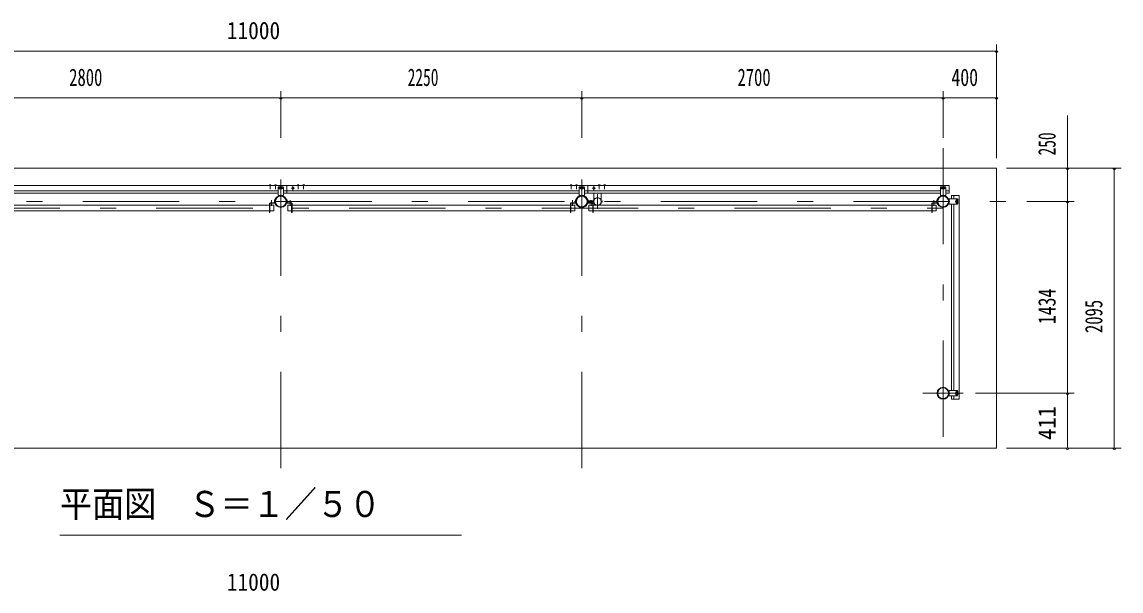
# Model space of a CAD drawing. Units: millimetres, scale not verified, with parts at other scales. Extents: x -26655 to 26659, y -10500 to 10500.
# Drawn here: x 2102 to 10316, y -4498 to -243 of the extents above; entities that cross this region are included whole.
import ezdxf
from ezdxf.enums import TextEntityAlignment as Align

# ---------------------------------------------------------------- set-up
doc = ezdxf.new("R2010")
doc.units = ezdxf.units.MM
doc.header["$LTSCALE"] = 60
doc.linetypes.add('USER3', pattern=[24, 12, -5, 2, -5])
for name, color, linetype, lineweight in [('0-2_1-05BOLD', 7, 'Continuous', 18), ('0-3_1-25CENTER', 3, 'USER3', 18), ('0-5_1-55DIM', 3, 'Continuous', 18)]:
    doc.layers.add(name, color=color, linetype=linetype, lineweight=lineweight)
doc.styles.add('ＭＳ ゴシック', font='')
doc.styles.get('ＭＳ ゴシック').set_extended_font_data('MS Gothic')

msp = doc.modelspace()

# ---------------------------------------------------------------- linework, layer by layer
at = {"layer": '0-2_1-05BOLD'}
for p, q in [((9031.49, -1465.78), (1282.49, -1465.78)), ((3952.09, -1460.18), (3951.22, -1460.68)), ((3951.22, -1460.68), (3951.22, -1464.18)), ((3961.89, -1460.18), (3952.09, -1460.18)), ((3954.1, -1460.68), (3954.1, -1464.18)), ((3959.88, -1460.68), (3959.88, -1464.18)), ((3963.24, -1464.18), (3963.24, -1465.78)), ((3992.09, -1460.18), (3991.22, -1460.68)), ((3991.22, -1460.68), (3991.22, -1464.18)), ((4001.89, -1460.18), (3992.09, -1460.18)), ((3994.1, -1460.68), (3994.1, -1464.18)), ((3999.88, -1460.68), (3999.88, -1464.18)), ((4003.24, -1464.18), (4003.24, -1465.78)), ((4021.49, -1475.28), (4051.49, -1475.28)), ((4081.49, -1523.38), (4081.49, -1465.78)), ((4081.49, -1467.38), (4082.49, -1467.38)), ((4082.49, -1523.38), (4082.49, -1465.78)), ((4162.09, -1460.18), (4161.22, -1460.68)), ((4161.22, -1460.68), (4161.22, -1464.18)), ((4171.89, -1460.18), (4162.09, -1460.18)), ((4164.1, -1460.68), (4164.1, -1464.18)), ((4169.87, -1460.68), (4169.87, -1464.18)), ((4173.24, -1464.18), (4173.24, -1465.78)), ((4202.09, -1460.18), (4201.22, -1460.68)), ((4201.22, -1460.68), (4201.22, -1464.18)), ((4211.89, -1460.18), (4202.09, -1460.18)), ((4204.1, -1460.68), (4204.1, -1464.18)), ((4209.88, -1460.68), (4209.88, -1464.18)), ((4213.24, -1464.18), (4213.24, -1465.78)), ((6202.09, -1460.18), (6201.22, -1460.68)), ((6201.22, -1460.68), (6201.22, -1464.18)), ((6211.89, -1460.18), (6202.09, -1460.18)), ((6204.1, -1460.68), (6204.1, -1464.18)), ((6209.88, -1460.68), (6209.88, -1464.18)), ((6213.24, -1464.18), (6213.24, -1465.78)), ((6242.09, -1460.18), (6241.22, -1460.68)), ((6241.22, -1460.68), (6241.22, -1464.18)), ((6251.89, -1460.18), (6242.09, -1460.18)), ((6244.1, -1460.68), (6244.1, -1464.18)), ((6249.88, -1460.68), (6249.88, -1464.18)), ((6253.24, -1464.18), (6253.24, -1465.78)), ((6271.49, -1475.28), (6301.49, -1475.28)), ((6331.49, -1523.38), (6331.49, -1465.78)), ((6331.49, -1467.38), (6332.49, -1467.38)), ((6332.49, -1523.38), (6332.49, -1465.78)), ((6412.09, -1460.18), (6411.22, -1460.68)), ((6411.22, -1460.68), (6411.22, -1464.18)), ((6421.89, -1460.18), (6412.09, -1460.18)), ((6414.1, -1460.68), (6414.1, -1464.18)), ((6419.88, -1460.68), (6419.88, -1464.18)), ((6423.24, -1464.18), (6423.24, -1465.78)), ((6452.09, -1460.18), (6451.22, -1460.68)), ((6451.22, -1460.68), (6451.22, -1464.18)), ((6461.89, -1460.18), (6452.09, -1460.18)), ((6454.1, -1460.68), (6454.1, -1464.18)), ((6459.88, -1460.68), (6459.88, -1464.18)), ((6463.24, -1464.18), (6463.24, -1465.78)), ((8971.49, -1475.28), (9001.49, -1475.28)), ((9031.49, -1523.38), (9031.49, -1465.78)), ((1282.49, -1505.78), (4016.49, -1505.78)), ((4016.49, -1480.28), (4016.49, -1540.78)), ((4016.49, -1540.78), (4056.49, -1540.78)), ((4027.99, -1481.78), (4031.69, -1481.78)), ((4031.69, -1489.78), (4027.99, -1489.78)), ((4036.49, -1480), (4031.49, -1482.89)), ((4041.49, -1482.89), (4036.49, -1480)), ((4041.29, -1481.78), (4044.99, -1481.78)), ((4044.99, -1489.78), (4041.29, -1489.78)), ((4041.49, -1488.67), (4041.49, -1482.89)), ((4056.49, -1480.28), (4056.49, -1540.78)), ((4056.49, -1505.78), (6266.49, -1505.78)), ((6266.49, -1523.38), (4056.49, -1523.38)), ((4082.49, -1502.38), (4081.49, -1502.38)), ((4122.49, -1488.67), (4127.49, -1491.55)), ((4127.49, -1491.55), (4132.49, -1488.67)), ((4132.49, -1488.67), (4132.49, -1482.89)), ((6266.49, -1480.28), (6266.49, -1540.78)), ((6266.49, -1540.78), (6306.49, -1540.78)), ((6277.99, -1481.78), (6281.69, -1481.78)), ((6281.69, -1489.78), (6277.99, -1489.78)), ((6286.49, -1480), (6281.49, -1482.89)), ((6291.49, -1482.89), (6286.49, -1480)), ((6291.29, -1481.78), (6294.99, -1481.78)), ((6294.99, -1489.78), (6291.29, -1489.78)), ((6291.49, -1488.67), (6291.49, -1482.89)), ((6306.49, -1480.28), (6306.49, -1540.78)), ((6306.49, -1505.78), (8966.49, -1505.78)), ((8966.49, -1523.38), (6306.49, -1523.38)), ((6332.49, -1502.38), (6331.49, -1502.38)), ((6372.49, -1482.89), (6377.49, -1480)), ((6372.49, -1488.67), (6372.49, -1482.89)), ((6376.99, -1575.81), (6376.99, -1523.38)), ((6377.49, -1480), (6382.49, -1482.89)), ((6431.99, -1575.81), (6431.99, -1523.38)), ((8977.99, -1481.78), (8981.69, -1481.78)), ((8981.69, -1489.78), (8977.99, -1489.78)), ((8986.49, -1480), (8981.49, -1482.89)), ((8981.49, -1488.67), (8981.49, -1482.89)), ((8991.49, -1482.89), (8986.49, -1480)), ((8991.29, -1481.78), (8994.99, -1481.78)), ((8994.99, -1489.78), (8991.29, -1489.78)), ((8991.49, -1488.67), (8991.49, -1482.89)), ((9006.49, -1480.28), (9006.49, -1540.78)), ((9006.49, -1505.78), (9031.49, -1505.78)), ((9031.49, -1523.38), (9006.49, -1523.38)), ((9048.44, -1540.33), (9048.44, -1565.33)), ((9066.04, -1565.33), (9066.04, -1540.33)), ((1321.04, -1613.13), (3951.94, -1613.13)), ((3951.94, -1600.53), (3951.94, -1666.33)), ((3955.14, -1600.53), (3955.14, -1666.33)), ((3955.14, -1613.13), (3983.99, -1613.13)), ((3957.14, -1595.33), (3986.74, -1595.33)), ((3986.74, -1598.53), (3957.14, -1598.53)), ((3983.99, -1613.13), (3983.99, -1655.83)), ((3991.94, -1593.33), (3991.94, -1573.33)), ((4081.04, -1593.33), (4081.04, -1573.33)), ((4115.84, -1595.33), (4086.24, -1595.33)), ((4086.24, -1598.53), (4115.84, -1598.53)), ((4117.84, -1600.53), (4117.84, -1666.33)), ((4121.04, -1600.53), (4121.04, -1666.33)), ((4121.04, -1613.13), (6201.94, -1613.13)), ((6201.94, -1600.53), (6201.94, -1666.33)), ((6205.14, -1600.53), (6205.14, -1666.33)), ((6205.14, -1613.13), (6233.99, -1613.13)), ((6207.14, -1595.33), (6236.74, -1595.33)), ((6236.74, -1598.53), (6207.14, -1598.53)), ((6233.99, -1613.13), (6233.99, -1655.83)), ((6241.94, -1593.33), (6241.94, -1573.33)), ((6377.15, -1582.33), (6330.94, -1582.33)), ((6377.15, -1588.32), (6330.94, -1588.32)), ((6331.04, -1593.33), (6331.04, -1573.33)), ((6375.76, -1580.72), (6332.41, -1580.72)), ((6375.76, -1589.93), (6332.41, -1589.93)), ((6365.84, -1595.33), (6336.24, -1595.33)), ((6336.24, -1598.53), (6365.84, -1598.53)), ((6338.99, -1613.13), (6338.99, -1655.83)), ((6367.84, -1613.13), (6338.99, -1613.13)), ((6367.84, -1600.53), (6367.84, -1666.33)), ((8901.94, -1613.13), (6371.04, -1613.13)), ((8901.94, -1600.53), (8901.94, -1666.33)), ((8905.14, -1600.53), (8905.14, -1666.33)), ((8905.14, -1613.13), (8933.99, -1613.13)), ((8907.14, -1595.33), (8936.74, -1595.33)), ((8936.74, -1598.53), (8907.14, -1598.53)), ((8933.99, -1613.13), (8933.99, -1655.83)), ((8938.74, -1573.33), (8941.94, -1573.33)), ((8938.74, -1593.33), (8938.74, -1573.33)), ((8941.94, -1593.33), (8941.94, -1573.33)), ((9091.54, -1565.33), (9031.04, -1565.33)), ((9031.04, -1605.33), (9031.04, -1565.33)), ((9091.54, -1605.33), (9031.04, -1605.33)), ((9048.44, -1605.33), (9048.44, -2999.33)), ((9066.04, -2999.33), (9066.04, -1605.33)), ((9083.15, -1580.33), (9080.26, -1585.33)), ((9080.26, -1585.33), (9083.15, -1590.33)), ((9082.04, -1576.83), (9082.04, -1580.53)), ((9082.04, -1590.13), (9082.04, -1593.83)), ((9083.15, -1590.33), (9088.93, -1590.33)), ((9090.04, -1580.53), (9090.04, -1576.83)), ((9090.04, -1593.83), (9090.04, -1590.13)), ((9096.54, -1600.33), (9096.54, -1570.33)), ((1321.04, -1655.83), (3951.94, -1655.83)), ((3951.94, -1666.33), (3955.14, -1666.33)), ((3955.14, -1655.83), (3983.99, -1655.83)), ((4117.84, -1655.83), (4088.99, -1655.83)), ((4121.04, -1666.33), (4117.84, -1666.33)), ((4121.04, -1655.83), (6201.94, -1655.83)), ((6201.94, -1666.33), (6205.14, -1666.33)), ((6205.14, -1655.83), (6233.99, -1655.83)), ((6367.84, -1655.83), (6338.99, -1655.83)), ((8901.94, -1655.83), (6371.04, -1655.83)), ((8901.94, -1666.33), (8905.14, -1666.33)), ((8905.14, -1655.83), (8933.99, -1655.83)), ((9031.04, -2999.33), (9031.04, -3039.33)), ((9091.54, -2999.33), (9031.04, -2999.33)), ((9080.26, -3019.33), (9083.15, -3014.33)), ((9083.15, -3024.33), (9080.26, -3019.33)), ((9082.04, -3014.53), (9082.04, -3010.83)), ((9082.04, -3027.83), (9082.04, -3024.13)), ((9083.15, -3014.33), (9088.93, -3014.33)), ((9090.04, -3010.83), (9090.04, -3014.53)), ((9090.04, -3024.13), (9090.04, -3027.83)), ((9096.54, -3004.33), (9096.54, -3034.33)), ((9091.54, -3039.33), (9031.04, -3039.33)), ((9048.44, -3064.33), (9048.44, -3039.33)), ((9048.44, -3064.33), (9106.04, -3064.33)), ((9066.04, -3039.33), (9066.04, -3064.33))]:
    msp.add_line(p, q, dxfattribs=at)
msp.add_lwpolyline([(9386.48, -3430.33), (-1613.51, -3430.33), (-1613.51, -1335.33), (9386.48, -1335.33)], close=True, dxfattribs=at)
for points in [[(4016.49, -1523.38), (1282.49, -1523.38), (1282.49, -1465.78)], [(3963.24, -1464.18), (3950.74, -1464.18), (3950.74, -1465.78)], [(3961.89, -1460.18), (3962.76, -1460.68), (3962.76, -1464.18)], [(4003.24, -1464.18), (3990.74, -1464.18), (3990.74, -1465.78)], [(4001.89, -1460.18), (4002.76, -1460.68), (4002.76, -1464.18)], [(4173.24, -1464.18), (4160.74, -1464.18), (4160.74, -1465.78)], [(4171.89, -1460.18), (4172.76, -1460.68), (4172.76, -1464.18)], [(4213.24, -1464.18), (4200.74, -1464.18), (4200.74, -1465.78)], [(4211.89, -1460.18), (4212.76, -1460.68), (4212.76, -1464.18)], [(6213.24, -1464.18), (6200.74, -1464.18), (6200.74, -1465.78)], [(6211.89, -1460.18), (6212.76, -1460.68), (6212.76, -1464.18)], [(6253.24, -1464.18), (6240.74, -1464.18), (6240.74, -1465.78)], [(6251.89, -1460.18), (6252.76, -1460.68), (6252.76, -1464.18)], [(6423.24, -1464.18), (6410.74, -1464.18), (6410.74, -1465.78)], [(6421.89, -1460.18), (6422.76, -1460.68), (6422.76, -1464.18)], [(6463.24, -1464.18), (6450.74, -1464.18), (6450.74, -1465.78)], [(6461.89, -1460.18), (6462.76, -1460.68), (6462.76, -1464.18)], [(4041.49, -1488.67), (4036.49, -1491.55), (4031.49, -1488.67), (4031.49, -1482.89)], [(4122.49, -1488.67), (4122.49, -1482.89), (4127.49, -1480), (4132.49, -1482.89)], [(6291.49, -1488.67), (6286.49, -1491.55), (6281.49, -1488.67), (6281.49, -1482.89)], [(6372.49, -1488.67), (6377.49, -1491.55), (6382.49, -1488.67), (6382.49, -1482.89)], [(8966.49, -1480.28), (8966.49, -1540.78), (9006.49, -1540.78)], [(8991.49, -1488.67), (8986.49, -1491.55), (8981.49, -1488.67)], [(9048.44, -1540.33), (9106.04, -1540.33), (9106.04, -3064.33)], [(3988.74, -1593.33), (3988.74, -1573.33), (3991.94, -1573.33)], [(4084.24, -1593.33), (4084.24, -1573.33), (4081.04, -1573.33)], [(4117.84, -1613.13), (4088.99, -1613.13), (4088.99, -1655.83)], [(6238.74, -1593.33), (6238.74, -1573.33), (6241.94, -1573.33)], [(6334.24, -1593.33), (6334.24, -1573.33), (6331.04, -1573.33)], [(6371.04, -1600.53), (6371.04, -1666.33), (6367.84, -1666.33)], [(9083.15, -1580.33), (9088.92, -1580.33), (9091.81, -1585.33), (9088.93, -1590.33)], [(9083.15, -3024.33), (9088.92, -3024.33), (9091.81, -3019.33), (9088.93, -3014.33)]]:
    msp.add_lwpolyline(points, dxfattribs=at)
for centre, radius in [((4036.49, -1585.33), 44.55), ((4036.49, -1585.33), 40.35), ((4036.49, -1485.78), 6.25), ((4036.49, -1485.78), 4.9), ((4127.49, -1485.78), 6.25), ((4127.49, -1485.78), 4.9), ((6286.49, -1585.33), 44.55), ((6286.49, -1585.33), 40.35), ((6286.49, -1485.78), 6.25), ((6286.49, -1485.78), 4.9), ((6377.49, -1485.78), 6.25), ((6377.49, -1485.78), 4.9), ((6404.49, -1585.33), 27.5), ((8986.49, -1585.33), 44.55), ((8986.49, -1585.33), 40.35), ((8986.49, -1485.78), 6.25), ((8986.49, -1485.78), 4.9), ((6238.09, -1585.33), 2.25), ((6435.84, -1585.33), 2.25), ((9086.04, -1585.33), 6.25), ((9086.04, -1585.33), 4.9), ((8986.49, -3019.33), 44.55), ((8986.49, -3019.33), 40.35), ((9086.04, -3019.33), 6.25), ((9086.04, -3019.33), 4.9)]:
    msp.add_circle(centre, radius, dxfattribs=at)
for centre, radius, start, end in [((3952.66, -1462.49), 2.32, 51.45377, 90), ((3956.99, -1468.69), 8.51, 70.16867, 109.82912), ((3961.32, -1462.5), 2.32, 90, 128.53143), ((3992.66, -1462.49), 2.32, 51.45377, 90), ((3996.99, -1468.69), 8.51, 70.16867, 109.82912), ((4001.32, -1462.5), 2.32, 90, 128.53143), ((4021.49, -1480.28), 5, 90, 180), ((4051.49, -1480.28), 5, 0, 90), ((4162.66, -1462.49), 2.32, 51.45377, 90), ((4166.99, -1468.69), 8.51, 70.16867, 109.82912), ((4171.32, -1462.5), 2.32, 90, 128.53143), ((4202.66, -1462.49), 2.32, 51.45377, 90), ((4206.99, -1468.69), 8.51, 70.16867, 109.82912), ((4211.32, -1462.5), 2.32, 90, 128.53143), ((6202.66, -1462.49), 2.32, 51.45377, 90), ((6206.99, -1468.69), 8.51, 70.16867, 109.82912), ((6211.32, -1462.5), 2.32, 90, 128.53143), ((6242.66, -1462.49), 2.32, 51.45377, 90), ((6246.99, -1468.69), 8.51, 70.16867, 109.82912), ((6251.32, -1462.5), 2.32, 90, 128.53143), ((6271.49, -1480.28), 5, 90, 180), ((6301.49, -1480.28), 5, 0, 90), ((6412.66, -1462.49), 2.32, 51.45377, 90), ((6416.99, -1468.69), 8.51, 70.16867, 109.82912), ((6421.32, -1462.5), 2.32, 90, 128.53143), ((6452.66, -1462.49), 2.32, 51.45377, 90), ((6456.99, -1468.69), 8.51, 70.16867, 109.82912), ((6461.32, -1462.5), 2.32, 90, 128.53143), ((8971.49, -1480.28), 5, 90, 180), ((9001.49, -1480.28), 5, 0, 90), ((4027.99, -1485.78), 4, 90, 270), ((4044.99, -1485.78), 4, 270, 90), ((6286.49, -1585.33), 46.15, 5.72713, 180.00108), ((6277.99, -1485.78), 4, 90, 270), ((6294.99, -1485.78), 4, 270, 90), ((6404.49, -1585.33), 29.1, 0, 170.90512), ((6404.49, -1602.73), 44.9, 109.58864, 127.76454), ((6404.49, -1602.73), 44.9, 52.23546, 70.41136), ((8977.99, -1485.78), 4, 90, 270), ((8994.99, -1485.78), 4, 270, 90), ((3957.14, -1600.53), 5.2, 90, 180), ((3957.14, -1600.53), 2, 90, 180), ((3986.74, -1593.33), 2, 270, 0), ((3986.74, -1593.33), 5.2, 270, 0), ((4086.24, -1593.33), 5.2, 180, 270), ((4086.24, -1593.33), 2, 180, 270), ((4115.84, -1600.53), 5.2, 0, 90), ((4115.84, -1600.53), 2, 0, 90), ((6207.14, -1600.53), 5.2, 90, 180), ((6207.14, -1600.53), 2, 90, 180), ((6238.09, -1585.33), 3.85, 52.09248, 0), ((6236.74, -1593.33), 2, 270, 0), ((6236.74, -1593.33), 5.2, 270, 0), ((6286.49, -1585.33), 46.15, 183.78915, 354.28163), ((6336.24, -1593.33), 5.2, 180, 270), ((6336.24, -1593.33), 2, 180, 270), ((6365.84, -1600.53), 5.2, 0, 90), ((6365.84, -1600.53), 2, 0, 90), ((6404.49, -1585.33), 29.1, 189.09488, 252.80957), ((6404.49, -1585.33), 29.1, 287.19043, 354.06984), ((6435.84, -1585.33), 3.85, 180, 128.65778), ((8907.14, -1600.53), 5.2, 90, 180), ((8907.14, -1600.53), 2, 90, 180), ((8936.74, -1593.33), 2, 270, 0), ((8936.74, -1593.33), 5.2, 270, 0), ((9086.04, -1576.83), 4, 0, 180), ((9086.04, -1593.83), 4, 180, 0), ((9091.54, -1570.33), 5, 0, 90), ((9091.54, -1600.33), 5, 270, 0), ((9086.04, -3010.83), 4, 0, 180), ((9086.04, -3027.83), 4, 180, 0), ((9091.54, -3004.33), 5, 0, 90), ((9091.54, -3034.33), 5, 270, 0)]:
    msp.add_arc(centre, radius, start, end, dxfattribs=at)
at = {"layer": '0-3_1-25CENTER'}
for p, q in [((4036.49, -3580.33), (4036.49, -1185.33)), ((6286.49, -3580.33), (6286.49, -1185.33)), ((8986.49, -1185.33), (8986.49, -3580.33)), ((3956.99, -1457.76), (3956.99, -1492.64)), ((3996.99, -1457.76), (3996.99, -1492.64)), ((4127.49, -1505.78), (4127.49, -1465.78)), ((4166.99, -1457.76), (4166.99, -1492.64)), ((4206.99, -1457.76), (4206.99, -1492.64)), ((6206.99, -1457.76), (6206.99, -1492.64)), ((6246.99, -1457.76), (6246.99, -1492.64)), ((6377.49, -1505.78), (6377.49, -1465.78)), ((6416.99, -1457.76), (6416.99, -1492.64)), ((6456.99, -1457.76), (6456.99, -1492.64)), ((4053.99, -1485.78), (4018.99, -1485.78)), ((4114.99, -1485.78), (4139.99, -1485.78)), ((6303.99, -1485.78), (6268.99, -1485.78)), ((6364.99, -1485.78), (6389.99, -1485.78)), ((6404.49, -1530.33), (6404.49, -1640.33)), ((9003.99, -1485.78), (8968.99, -1485.78)), ((-1763.51, -1585.33), (9536.49, -1585.33)), ((-1213.51, -1634.48), (8986.49, -1634.48)), ((3966.94, -1576.33), (3966.94, -1618.13)), ((4106.04, -1576.33), (4106.04, -1618.13)), ((6216.94, -1576.33), (6216.94, -1618.13)), ((6354.02, -1596.09), (6354.02, -1574.56)), ((6356.04, -1576.33), (6356.04, -1618.13)), ((8916.94, -1576.33), (8916.94, -1618.13)), ((9086.04, -1567.83), (9086.04, -1602.83)), ((8836.49, -3019.33), (9136.49, -3019.33)), ((9086.04, -3036.83), (9086.04, -3001.83))]:
    msp.add_line(p, q, dxfattribs=at)
at = {"layer": '0-5_1-55DIM'}
for p, q in [((9386.48, -1260.33), (9386.48, -410.33)), ((-1613.51, -460.33), (9386.48, -460.33)), ((9396.48, -460.33), (9376.48, -460.33)), ((-1613.51, -810.33), (9386.48, -810.33)), ((4046.49, -810.33), (4026.49, -810.33)), ((4036.49, -1110.33), (4036.49, -760.33)), ((6296.49, -810.33), (6276.49, -810.33)), ((6286.49, -1110.33), (6286.49, -760.33)), ((8996.49, -810.33), (8976.49, -810.33)), ((8986.49, -1110.33), (8986.49, -760.33)), ((9396.48, -810.33), (9376.48, -810.33)), ((9916.49, -3430.33), (9916.49, -942.83)), ((9461.49, -1335.33), (10316.49, -1335.33)), ((9926.49, -1335.33), (9906.49, -1335.33)), ((10276.49, -1335.33), (10256.49, -1335.33)), ((10266.49, -1335.33), (10266.49, -3430.33)), ((9611.49, -1585.33), (9966.49, -1585.33)), ((9926.49, -1585.33), (9906.49, -1585.33)), ((9228.71, -3019.33), (9966.49, -3019.33)), ((9926.49, -3019.33), (9906.49, -3019.33)), ((9461.49, -3430.33), (10316.49, -3430.33)), ((9926.49, -3430.33), (9906.49, -3430.33)), ((10276.49, -3430.33), (10256.49, -3430.33)), ((2386.49, -4080.33), (5386.49, -4080.33))]:
    msp.add_line(p, q, dxfattribs=at)
for centre in [(9386.48, -460.33), (4036.49, -810.33), (6286.49, -810.33), (8986.49, -810.33), (9386.48, -810.33), (9916.49, -1335.33), (10266.49, -1335.33), (9916.49, -1585.33), (9916.49, -3019.33), (9916.49, -3430.33), (10266.49, -3430.33)]:
    msp.add_arc(centre, 10, 180, 0, dxfattribs=at)

# ---------------------------------------------------------------- texts
at = {"layer": '0-5_1-55DIM', "color": 7, "style": 'ＭＳ ゴシック'}
for s, height, width, p in [('11000', 130.2, 0.9, (3633.44, -410.33)), ('2800', 130.2, 0.7, (2455.22, -760.33)), ('2250', 130.2, 0.65, (4984.81, -760.33)), ('2700', 130.2, 0.7, (7449.89, -760.33)), ('400', 130.2, 0.75, (9048.86, -760.33)), ('平面図\u3000Ｓ＝１／５０', 195.4, 0.9, (2386.49, -4003.68)), ('11000', 130.2, 0.9, (3633.44, -4535.33))]:
    msp.add_text(s, height=height, dxfattribs=dict(at, width=width)).set_placement(p, align=Align.BOTTOM_LEFT)
for s, width, p in [('250', 0.65, (9866.49, -1240.91)), ('1434', 0.75, (9866.49, -2502.85)), ('2095', 0.7, (10216.49, -2568.84)), ('411', 0.95, (9866.49, -3368.05))]:
    msp.add_text(s, height=130.2, rotation=90, dxfattribs=dict(at, width=width)).set_placement(p, align=Align.BOTTOM_LEFT)

doc.saveas('drawing.dxf')
